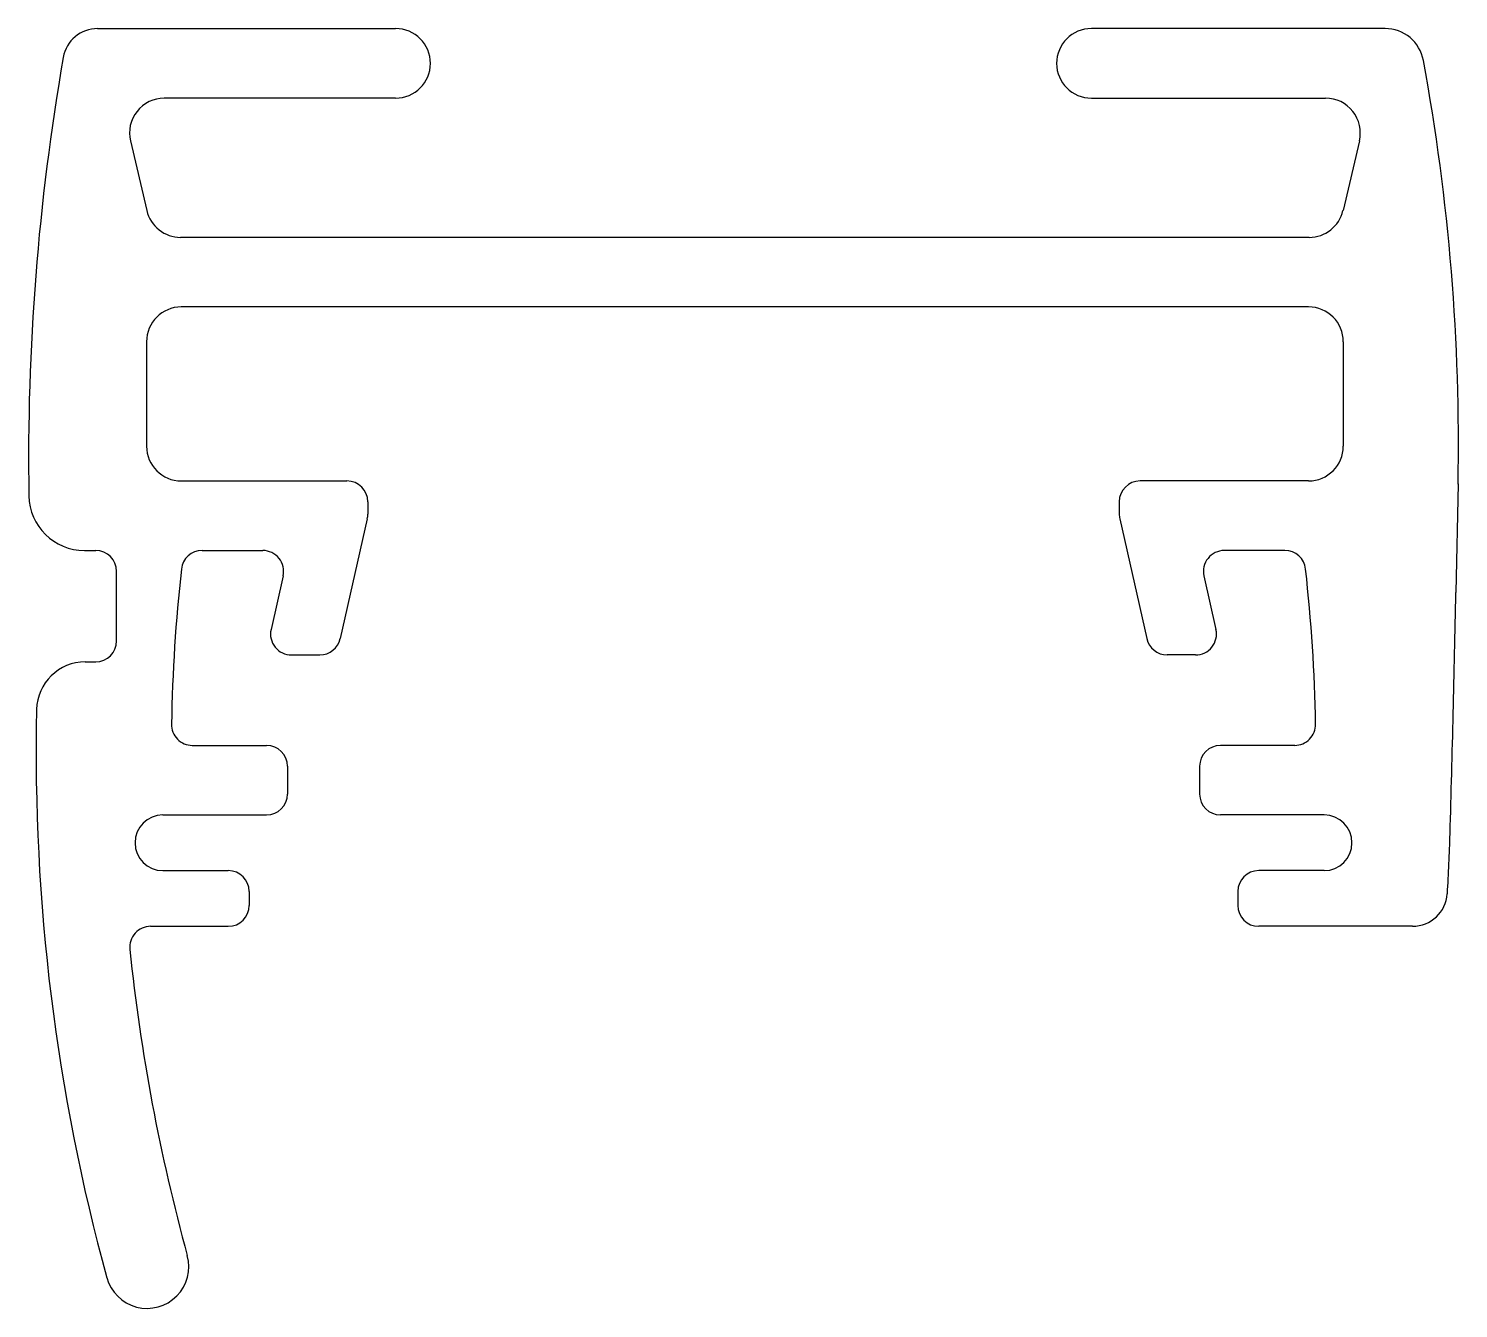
# Model space of a CAD drawing. Extents: x 837.9 to 858.5, y 594.9 to 613.3.
import ezdxf

# ---------------------------------------------------------------- set-up
doc = ezdxf.new("R2010")
doc.units = 0
doc.layers.get('0').update_dxf_attribs({"linetype": 'CONTINUOUS'})

msp = doc.modelspace()

# ---------------------------------------------------------------- linework, layer by layer
at = {"color": 0}
for p, q in [((838.929, 613.308), (843.213, 613.308)), ((857.434, 613.308), (853.213, 613.308)), ((843.213, 612.308), (839.888, 612.308)), ((853.213, 612.308), (856.578, 612.308)), ((839.401, 611.693), (839.637, 610.693)), ((857.065, 611.693), (856.829, 610.693)), ((856.342, 610.308), (840.123, 610.308)), ((856.333, 609.308), (840.133, 609.308)), ((839.633, 608.808), (839.633, 607.308)), ((856.833, 608.808), (856.833, 607.308)), ((840.133, 606.808), (842.513, 606.808)), ((856.333, 606.808), (853.913, 606.808)), ((858.482, 606.764), (858.451, 605.203)), ((842.813, 606.508), (842.813, 606.331)), ((853.613, 606.508), (853.613, 606.331)), ((842.806, 606.265), (842.418, 604.542)), ((853.62, 606.265), (854.008, 604.542)), ((838.742, 605.808), (838.903, 605.808)), ((840.432, 605.808), (841.303, 605.808)), ((855.994, 605.808), (855.123, 605.808)), ((839.203, 604.508), (839.203, 605.508)), ((841.595, 605.442), (841.422, 604.673)), ((854.83, 605.442), (855.003, 604.673)), ((838.753, 604.208), (838.903, 604.208)), ((841.715, 604.308), (842.125, 604.308)), ((854.711, 604.308), (854.301, 604.308)), ((840.291, 603.008), (841.358, 603.008)), ((856.135, 603.008), (855.068, 603.008)), ((841.658, 602.708), (841.658, 602.308)), ((854.768, 602.708), (854.768, 602.308)), ((839.868, 602.008), (841.358, 602.008)), ((856.558, 602.008), (855.068, 602.008)), ((839.868, 601.208), (840.808, 601.208)), ((856.558, 601.208), (855.618, 601.208)), ((841.108, 600.908), (841.108, 600.708)), ((855.318, 600.908), (855.318, 600.708)), ((839.692, 600.408), (840.808, 600.408)), ((857.829, 600.408), (855.618, 600.408))]:
    msp.add_line(p, q, dxfattribs=at)
for centre, radius, start, end in [((838.929, 612.808), 0.5, 90, 170.0846), ((843.213, 612.808), 0.5, 270, 90), ((853.213, 612.808), 0.5, 90, 270), ((857.434, 612.748), 0.56, 10.4656, 90), ((871.324, 607.145), 33.386, 170.0846, 180.9446), ((828.258, 607.358), 30.23, 358.8737, 10.4656), ((839.888, 611.808), 0.5, 90, 193.25), ((856.578, 611.808), 0.5, 346.75, 90), ((840.123, 610.808), 0.5, 193.25, 270), ((856.342, 610.808), 0.5, 270, 346.75), ((840.133, 608.808), 0.5, 90, 180), ((856.333, 608.808), 0.5, 0, 90), ((840.133, 607.308), 0.5, 180, 270), ((856.333, 607.308), 0.5, 270, 0), ((842.513, 606.508), 0.3, 0, 90), ((853.913, 606.508), 0.3, 90, 180), ((838.742, 606.608), 0.8, 180.9446, 270), ((842.513, 606.331), 0.3, 347.32, 0), ((853.913, 606.331), 0.3, 180, 192.68), ((838.903, 605.508), 0.3, 0, 90), ((840.432, 605.508), 0.3, 90, 173.6479), ((841.303, 605.508), 0.3, 347.32, 90), ((855.123, 605.508), 0.3, 90, 192.68), ((855.994, 605.508), 0.3, 6.3521, 90), ((863.788, 602.908), 23.8, 173.6479, 179.0247), ((832.638, 602.908), 23.8, 0.9753, 6.3521), ((460.778, 613.021), 397.75, 358.37449, 358.87371), ((841.715, 604.608), 0.3, 167.32, 270), ((854.711, 604.608), 0.3, 270, 12.68), ((838.903, 604.508), 0.3, 270, 0), ((842.125, 604.608), 0.3, 270, 347.32), ((854.301, 604.608), 0.3, 192.68, 270), ((838.753, 603.508), 0.7, 90, 178.7629), ((866.604, 602.906), 28.558, 178.7629, 195.3238), ((840.291, 603.308), 0.3, 179.0247, 270), ((856.135, 603.308), 0.3, 270, 0.9753), ((841.358, 602.708), 0.3, 0, 90), ((855.068, 602.708), 0.3, 90, 180), ((841.358, 602.308), 0.3, 270, 0), ((855.068, 602.308), 0.3, 180, 270), ((839.868, 601.608), 0.4, 90, 270), ((856.558, 601.608), 0.4, 270, 90), ((833.378, 602.448), 25, 356.3962, 358.3745), ((840.808, 600.908), 0.3, 0, 90), ((855.618, 600.908), 0.3, 90, 180), ((857.829, 600.908), 0.5, 270, 356.3962), ((840.808, 600.708), 0.3, 270, 0), ((855.618, 600.708), 0.3, 180, 270), ((839.692, 600.108), 0.3, 90, 185.9366), ((866.604, 602.906), 27.358, 185.9366, 195.3238), ((839.64, 595.518), 0.6, 195.3238, 15.3238)]:
    msp.add_arc(centre, radius, start, end, dxfattribs=at)

doc.saveas('drawing.dxf')
